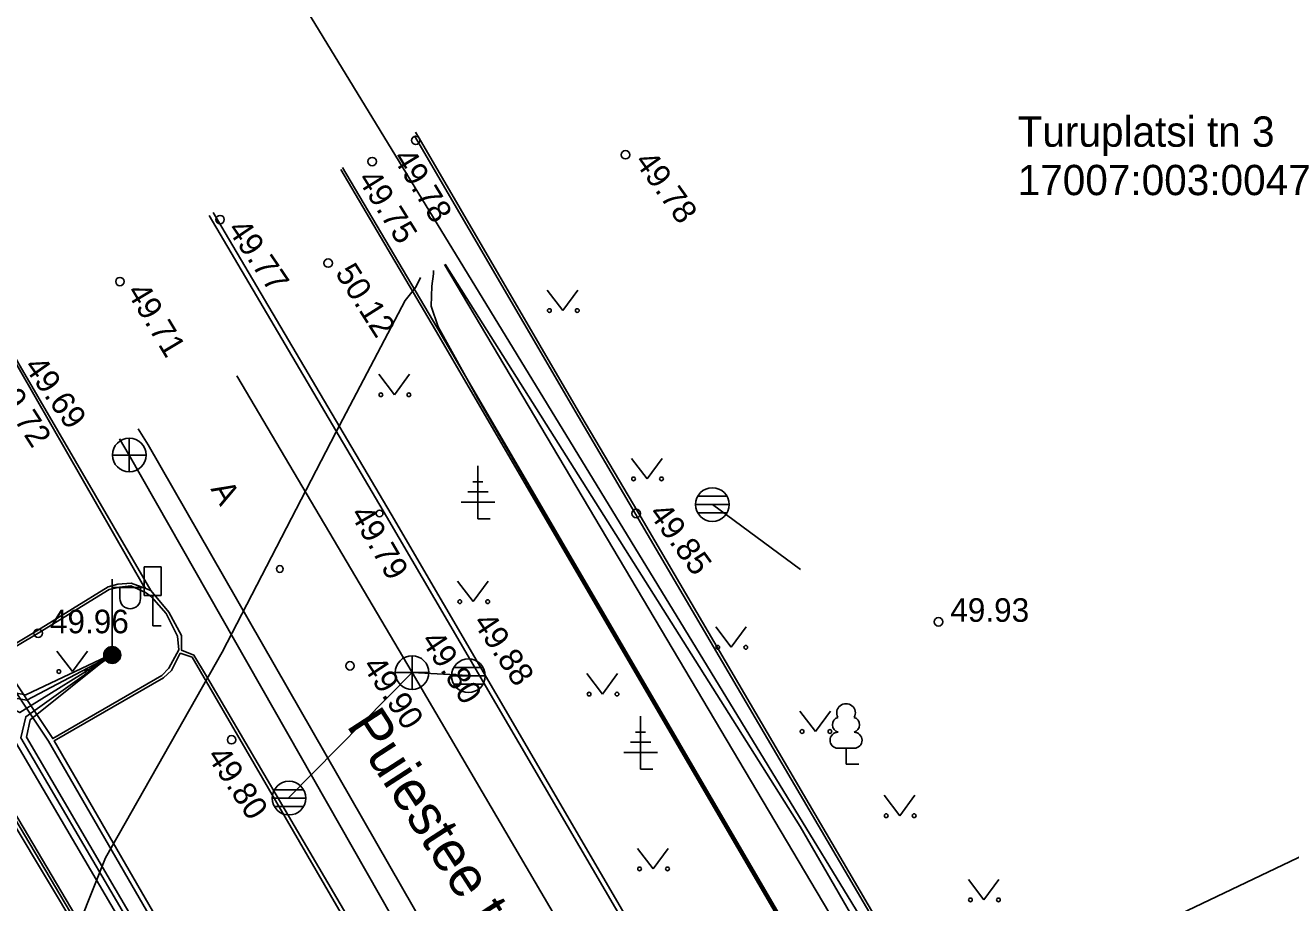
# Model space of a CAD drawing. Extents: x 641418 to 642788, y 6454661 to 6457092.
# Drawn here: x 641486.54 to 641524.11, y 6455787.42 to 6455813.47 of the extents above; entities that cross this region are included whole.
import ezdxf

# ---------------------------------------------------------------- set-up
doc = ezdxf.new("R2010")
doc.units = 0
for name, color, linetype in [('Default', 7, 'Continuous'), ('HALJASTUS', 7, 'Continuous'), ('KKAEV', 7, 'Continuous'), ('KORGUS-EH2000', 7, 'Continuous'), ('KTRASS', 7, 'Continuous'), ('LIIKLUS', 7, 'Continuous'), ('MPKAABEL', 7, 'Continuous'), ('PIIR', 7, 'Continuous'), ('POST', 7, 'Continuous'), ('PUU', 7, 'Continuous'), ('SITRASS', 7, 'Continuous'), ('SKKAEV', 7, 'Continuous'), ('SKTRASS', 7, 'Continuous'), ('TEE', 7, 'Continuous'), ('VORMISTUS', 7, 'Continuous'), ('VTRASS', 7, 'Continuous')]:
    doc.layers.add(name, color=color, linetype=linetype)

# ---------------------------------------------------------------- blocks, each defined once
blk = doc.blocks.new('MURU')
at = {"layer": 'Default'}
for p, q in [((-92.7, 121.3), (0, 0)), ((0, 0), (89.1, 121.3))]:
    blk.add_line(p, q, dxfattribs=at)
for centre in [(-80.2, 0), (85.6, 0)]:
    blk.add_circle(centre, 11, dxfattribs=at)
blk = doc.blocks.new('LEHTP1')
at = {"layer": 'Default'}
for p, q in [((48, 95), (-48, 95)), ((0, 0), (0, 95)), ((76, 0), (0, 0))]:
    blk.add_line(p, q, dxfattribs=at)
for centre, radius, start, end in [((0, 304), 55.4, 332.58, 207.42), ((-34, 234.5), 46.5, 109.022, 253.142), ((34, 234.5), 46.5, 286.851, 70.986), ((-47.5, 142.5), 47.5, 90.002, 269.395), ((47.5, 142.5), 47.5, 270.605, 89.998)]:
    blk.add_arc(centre, radius, start, end, dxfattribs=at)
blk = doc.blocks.new('REKAEV')
at = {"layer": 'Default'}
for p, q in [((-100, 0), (100, 0)), ((86, 50), (-86, 50)), ((86, -50), (-86, -50))]:
    blk.add_line(p, q, dxfattribs=at)
blk.add_circle((0, 0), 100, dxfattribs=at)
blk = doc.blocks.new('VAPOST')
at = {"layer": 'Default'}
for p, q in [((0, 50), (0, 450)), ((0, 400), (200, 400)), ((45.3, 335.8), (45.3, 400)), ((167.9, 335.8), (167.9, 400))]:
    blk.add_line(p, q, dxfattribs=at)
blk.add_arc((106.6, 335.8), 61.3, 180, 0, dxfattribs=at)
blk = doc.blocks.new('PUPOST')
at = {"layer": 'Default'}
blk.add_circle((0, 0), 50, dxfattribs=at)
blk = doc.blocks.new('LIIKLM')
at = {"layer": 'Default'}
for points in [[(-50, 350), (-50, 180)], [(50, 350), (-50, 350)], [(50, 350), (50, 180)], [(50, 180), (-50, 180)], [(0, 180), (0, 0)], [(50, 0), (0, 0)]]:
    blk.add_lwpolyline(points, dxfattribs=at)
blk = doc.blocks.new('KAKAEV')
at = {"layer": 'Default'}
for p, q in [((0, -100), (0, 100)), ((-100, 0), (100, 0))]:
    blk.add_line(p, q, dxfattribs=at)
blk.add_circle((0, 0), 100, dxfattribs=at)
blk = doc.blocks.new('OKASP1')
at = {"layer": 'Default'}
for p, q in [((0, 0), (0, 315)), ((60, 160), (-60, 160)), ((30, 220), (-30, 220)), ((100, 100), (-100, 100)), ((72, 0), (0, 0))]:
    blk.add_line(p, q, dxfattribs=at)
blk = doc.blocks.new('RING02')
at = {"layer": 'Default'}
blk.add_circle((0, 0), 25, dxfattribs=at)
blk = doc.blocks.new('MEPOST')
at = {"layer": 'Default'}
for radius in [50, 45, 40, 35, 30, 25, 20, 15, 10, 5]:
    blk.add_circle((0, 0), radius, dxfattribs=at)

msp = doc.modelspace()

# ---------------------------------------------------------------- linework, layer by layer
at = {"layer": 'KORGUS-EH2000'}
for centre in [(641497.059, 6455798.975), (641494.097, 6455797.326)]:
    msp.add_circle(centre, 0.1, dxfattribs=at)
at = {"layer": 'KTRASS'}
msp.add_lwpolyline([(641489.336, 6455801.194), (641489.629, 6455800.711), (641514.637, 6455756.755), (641495.058, 6455742.481)], dxfattribs=at)
at = {"layer": 'MPKAABEL'}
for points in [[(641526.748, 6455721.405), (641529.204, 6455723.628), (641529.235, 6455723.88), (641528.053, 6455725.985), (641528.065, 6455726.769), (641527.201, 6455728.227), (641526.788, 6455728.91), (641521.279, 6455738.669), (641519.417, 6455743.617), (641516.239, 6455748.393), (641512.876, 6455753.762), (641511.031, 6455756.372), (641509.126, 6455759.095), (641508.022, 6455758.81), (641505.229, 6455759.852), (641497.865, 6455772.378), (641488.908, 6455787.654), (641486.201, 6455792.276), (641485.69, 6455793.18), (641484.769, 6455793.729), (641482.696, 6455797.634)], [(641489.123, 6455794.772), (641486.585, 6455793.43), (641485.832, 6455793.561), (641484.739, 6455794.212), (641482.872, 6455797.728)], [(641483.004, 6455797.799), (641484.852, 6455794.32), (641485.885, 6455793.704), (641486.559, 6455793.586), (641489.135, 6455794.808)], [(641509.534, 6455760.27), (641507.974, 6455759.041), (641505.366, 6455760.015), (641498.038, 6455772.479), (641489.08, 6455787.755), (641486.414, 6455792.31), (641486.553, 6455792.936), (641489.123, 6455794.772), (641486.375, 6455793.06), (641485.761, 6455793.371), (641484.778, 6455793.956), (641481.139, 6455791.928), (641479.851, 6455791.192)], [(641509.418, 6455760.351), (641507.948, 6455759.211), (641505.468, 6455760.137), (641498.167, 6455772.555), (641489.21, 6455787.831), (641486.573, 6455792.335), (641486.687, 6455792.848), (641489.135, 6455794.808)]]:
    msp.add_lwpolyline(points, dxfattribs=at)
at = {"layer": 'PIIR'}
msp.add_lwpolyline([(641574.62, 6455639.33), (641543.19, 6455692.38), (641512.79, 6455743.59), (641506.69, 6455755.52), (641483.23, 6455794.7), (641461.72, 6455831.69), (641432.72, 6455881.9), (641429.15, 6455885.33), (641417.96, 6455895.8), (641440.81, 6455905.8), (641482.27, 6455834.59), (641523.39, 6455767.25), (641529.94, 6455756.51), (641550.42, 6455720.59), (641575, 6455717.51), (641605.35, 6455722.04), (641604.51, 6455715.75), (641575.07, 6455711.45), (641555.65, 6455714.1), (641550.26, 6455712.24), (641647.32, 6455553.61)], dxfattribs=at)
for points in [[(641565.81, 6455865.54), (641585.72, 6455811.8), (641523.39, 6455767.25), (641482.27, 6455834.59)], [(641486.13, 6455748.45), (641465.28, 6455783.95), (641483.23, 6455794.7), (641506.69, 6455755.52), (641489.51, 6455742.6)]]:
    msp.add_lwpolyline(points, close=True, dxfattribs=at)
at = {"layer": 'SITRASS'}
for points in [[(641498.659, 6455806.192), (641498.66, 6455806.09), (641498.61, 6455805.72), (641498.59, 6455805.13), (641498.8, 6455804.52), (641499.97, 6455802.41), (641502.82, 6455797.48), (641506.5, 6455791.16), (641511.78, 6455782.04), (641513.33, 6455779.48), (641513.88, 6455778.43), (641514.2, 6455777.62), (641514.29, 6455777.25), (641514.31, 6455776.7), (641513.79, 6455774.76), (641512.7, 6455772.04), (641510.26, 6455766.36), (641507.89, 6455761.11), (641503.8, 6455752.76), (641503.446, 6455752.096)], [(641498.989, 6455806.369), (641516.46, 6455776.91), (641518.75, 6455773.04), (641522.99, 6455765.84), (641523.09, 6455763.54), (641523.45, 6455755.48), (641524.12, 6455754.59), (641525.66, 6455752.55), (641526.2, 6455751.68), (641528.93, 6455747.31), (641534, 6455738.11), (641536.11, 6455734.76), (641539.07, 6455729.21), (641542.47, 6455723.59), (641543.85, 6455722.12), (641545.27, 6455721.13), (641546.47, 6455720.71), (641547.58, 6455720.38), (641548.4, 6455720.15), (641549.81, 6455720.16), (641551.09, 6455720.49), (641552.32, 6455721.05), (641553.153, 6455721.278)], [(641527.22, 6455753.431), (641522.29, 6455768.79), (641515.52, 6455779.35), (641509.54, 6455789.68), (641499.005, 6455806.378)], [(641485.65, 6455781.567), (641486.281, 6455782.106), (641488.926, 6455788.749), (641492.384, 6455794.861), (641495.763, 6455801.384), (641497.814, 6455805.301), (641498.136, 6455805.692), (641498.273, 6455805.986)]]:
    msp.add_lwpolyline(points, dxfattribs=at)
at = {"layer": 'SKTRASS'}
for points in [[(641492.818, 6455803.061), (641498.023, 6455794.25), (641499.698, 6455794.161)], [(641506.938, 6455799.24), (641509.558, 6455797.311)], [(641498.023, 6455794.25), (641494.351, 6455790.528)], [(641498.023, 6455794.25), (641516.451, 6455762.831)]]:
    msp.add_lwpolyline(points, dxfattribs=at)
at = {"layer": 'TEE'}
for points in [[(641524.87, 6455782.78), (641523.445, 6455776.803), (641520.289, 6455776.177), (641518.288, 6455775.763), (641516.857, 6455778.257), (641515.219, 6455781.106), (641512.4, 6455785.917), (641504.72, 6455799.022), (641503.033, 6455801.886), (641498.231, 6455810.117), (641498.125, 6455810.297)], [(641498.091, 6455810.186), (641502.964, 6455801.846), (641515.15, 6455781.066), (641518.248, 6455775.671)], [(641495.904, 6455809.193), (641498.813, 6455804.253), (641513.039, 6455779.861), (641517.169, 6455772.772), (641517.33, 6455771.77), (641516.369, 6455770.124), (641515.708, 6455768.988)], [(641495.961, 6455809.253), (641498.882, 6455804.293), (641513.108, 6455779.901), (641517.246, 6455772.799), (641517.414, 6455771.754), (641516.424, 6455770.059), (641515.799, 6455768.925)], [(641525.945, 6455768.463), (641525.129, 6455767.937), (641524.68, 6455767.717), (641524.312, 6455767.586), (641523.718, 6455767.462), (641522.74, 6455767.337), (641521.713, 6455767.298), (641520.716, 6455767.315), (641519.737, 6455767.384), (641518.748, 6455767.551), (641518.264, 6455767.64), (641517.79, 6455767.796), (641516.845, 6455768.127), (641516.084, 6455768.541), (641514.857, 6455769.403), (641513.794, 6455770.597), (641497.269, 6455798.883), (641492.001, 6455807.823)], [(641525.864, 6455768.585), (641525.054, 6455768.085), (641524.487, 6455767.79), (641523.683, 6455767.6), (641522.738, 6455767.452), (641521.709, 6455767.42), (641520.736, 6455767.437), (641519.748, 6455767.53), (641518.782, 6455767.68), (641518.295, 6455767.765), (641517.827, 6455767.907), (641516.903, 6455768.269), (641516.151, 6455768.666), (641515.799, 6455768.925), (641514.957, 6455769.516), (641513.916, 6455770.686), (641511.389, 6455774.993), (641497.398, 6455798.959), (641492.123, 6455807.91)], [(641485.115, 6455805.437), (641486.366, 6455803.251), (641490.089, 6455796.754)], [(641485.185, 6455805.476), (641486.386, 6455803.352), (641490.27, 6455796.686)], [(641499.662, 6455780.96), (641491.921, 6455794.14), (641491.546, 6455794.771), (641491.183, 6455794.914), (641491.174, 6455795.352), (641490.801, 6455796.044), (641490.27, 6455796.686), (641490.089, 6455796.754), (641489.684, 6455796.906), (641489.29, 6455796.872), (641488.999, 6455796.798), (641486.882, 6455795.485), (641485.566, 6455794.707)], [(641485.736, 6455794.715), (641487.358, 6455792.29), (641490.597, 6455794.166), (641490.806, 6455794.382), (641491.097, 6455794.923), (641491.064, 6455795.334), (641490.723, 6455796.002), (641490.289, 6455796.496), (641490.114, 6455796.629), (641489.673, 6455796.823), (641489.334, 6455796.786), (641489.027, 6455796.721), (641486.923, 6455795.417), (641485.736, 6455794.715)], [(641485.607, 6455794.638), (641487.228, 6455792.215), (641500.433, 6455769.393)], [(641491.135, 6455794.826), (641491.492, 6455794.705), (641499.526, 6455780.878), (641504.552, 6455772.275), (641505.214, 6455771.151), (641506.646, 6455768.718), (641508.087, 6455766.252), (641508.111, 6455766.215), (641504.047, 6455763.523), (641500.563, 6455769.468), (641495.136, 6455778.839), (641487.397, 6455792.219), (641490.643, 6455794.094), (641490.88, 6455794.308), (641491.135, 6455794.826)], [(641483.999, 6455793.682), (641491.442, 6455781.105), (641489.55, 6455779.856), (641489.594, 6455779.789), (641491.55, 6455781.08), (641484.076, 6455793.709)]]:
    msp.add_lwpolyline(points, dxfattribs=at)
at = {"layer": 'VORMISTUS'}
msp.add_lwpolyline([(641465.038, 6455760.472), (641590.043, 6455820.105), (641944.537, 6455076.997), (641819.532, 6455017.364)], close=True, dxfattribs=at)
at = {"layer": 'VTRASS'}
msp.add_lwpolyline([(641510.86, 6455764.963), (641490.189, 6455801.012), (641489.894, 6455801.493)], dxfattribs=at)

# ---------------------------------------------------------------- block references
at = {"layer": 'HALJASTUS', "xscale": 0.005, "yscale": 0.005}
for p in [(641502.5, 6455805), (641497.5, 6455802.5), (641505, 6455800), (641499.84, 6455796.356), (641507.5, 6455795), (641487.942, 6455794.279), (641503.679, 6455793.612), (641510, 6455792.5), (641512.5, 6455790), (641505.178, 6455788.42), (641515, 6455787.5)]:
    msp.add_blockref('MURU', p, dxfattribs=at)
at = {"layer": 'KKAEV', "xscale": 0.005, "yscale": 0.005}
msp.add_blockref('KAKAEV', (641489.629, 6455800.711), dxfattribs=at)
at = {"layer": 'KORGUS-EH2000', "xscale": 0.005, "yscale": 0.005}
for p in [(641498.133, 6455810.055), (641496.839, 6455809.425), (641504.36, 6455809.627), (641492.325, 6455807.701), (641495.533, 6455806.411), (641495.533, 6455806.411), (641489.352, 6455805.86), (641504.676, 6455798.973), (641513.65, 6455795.757), (641486.923, 6455795.417), (641496.18, 6455794.45), (641492.667, 6455792.256)]:
    msp.add_blockref('RING02', p, dxfattribs=at)
at = {"layer": 'LIIKLUS', "xscale": 0.005, "yscale": 0.005}
msp.add_blockref('LIIKLM', (641490.325, 6455795.637), dxfattribs=at)
at = {"layer": 'POST', "xscale": 0.005, "yscale": 0.005}
for name in ['VAPOST', 'PUPOST', 'MEPOST']:
    msp.add_blockref(name, (641489.123, 6455794.772), dxfattribs=at)
at = {"layer": 'PUU', "xscale": 0.005, "yscale": 0.005}
for name, p in [('OKASP1', (641499.978, 6455798.815)), ('LEHTP1', (641510.905, 6455791.528)), ('OKASP1', (641504.806, 6455791.38))]:
    msp.add_blockref(name, p, dxfattribs=at)
at = {"layer": 'SKKAEV', "xscale": 0.005, "yscale": 0.005}
for name, p in [('REKAEV', (641506.938, 6455799.24)), ('KAKAEV', (641498.023, 6455794.25)), ('REKAEV', (641499.696, 6455794.154)), ('REKAEV', (641494.37, 6455790.521))]:
    msp.add_blockref(name, p, dxfattribs=at)

# ---------------------------------------------------------------- texts
at = {"layer": 'KORGUS-EH2000'}
for s, rotation, p in [('49.78', 301.4043, (641497.433, 6455809.542)), ('49.78', 305.5949, (641504.606, 6455809.424)), ('49.75', 301.9203, (641496.389, 6455808.907)), ('49.77', 304.1717, (641492.522, 6455807.411)), ('50.12', 302.4466, (641495.721, 6455806.116)), ('49.71', 300.9381, (641489.532, 6455805.56)), ('49.69', 305.2183, (641486.48, 6455803.334)), ('49.72', 302.7806, (641485.495, 6455802.847)), (' 49.79', 300.2101, (641496.038, 6455799.186)), ('49.85', 305.9936, (641505.026, 6455798.973)), ('49.88', 303.4816, (641499.811, 6455795.742)), ('49.80', 303.4816, (641498.267, 6455795.2)), ('49.90', 303.4816, (641496.53, 6455794.45)), ('49.80', 303.4816, (641491.912, 6455791.769))]:
    msp.add_text(s, height=0.7, rotation=rotation, dxfattribs=at).set_placement(p)
for s, p in [('49.93', (641514, 6455795.757)), ('49.96', (641487.273, 6455795.417))]:
    msp.add_text(s, height=0.7, dxfattribs=at).set_placement(p)
at = {"layer": 'PIIR'}
for s, p in [('Turuplatsi tn 3', (641516, 6455809.865)), ('17007:003:0047', (641516, 6455808.427))]:
    msp.add_text(s, height=0.9, dxfattribs=at).set_placement(p)
at = {"layer": 'TEE'}
for s, height, rotation, p in [('A', 0.7, 299.8257, (641492.03, 6455799.703)), ('Puiestee tn', 1.2, 302.9835, (641496.057, 6455792.68))]:
    msp.add_text(s, height=height, rotation=rotation, dxfattribs=at).set_placement(p)

doc.saveas('drawing.dxf')
